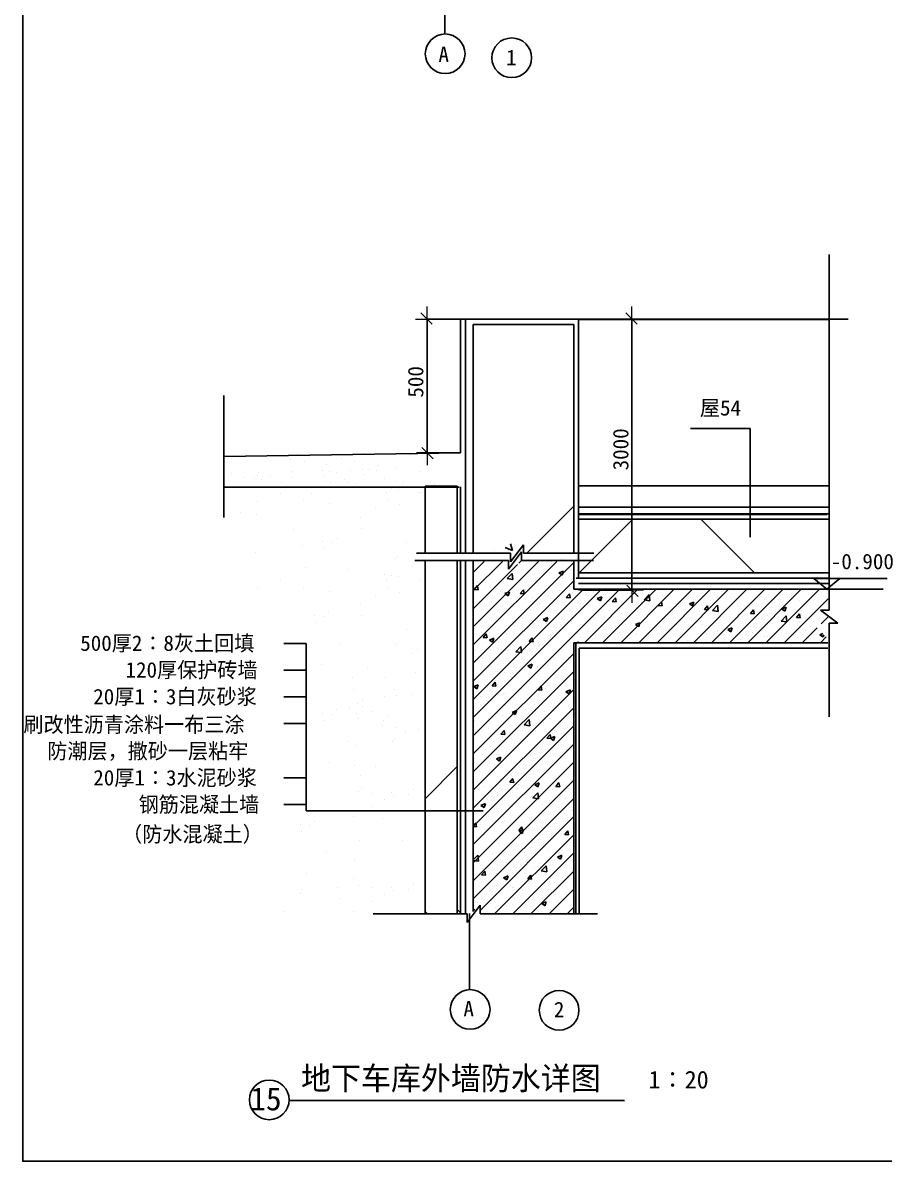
# Model space of a CAD drawing. Header units: metres. Extents: x -2931 to 37021, y -14020 to 40187.
# Drawn here: x -2931 to 21418, y -14020 to 18167 of the extents above; entities that cross this region are included whole.
import ezdxf

# ---------------------------------------------------------------- set-up
doc = ezdxf.new("R2010")
doc.units = ezdxf.units.M
for name, color, linetype in [('HOUSE', 2, 'Continuous'), ('PUB_DIM', 3, 'Continuous'), ('TL', 7, 'Continuous'), ('WALK', 7, 'Continuous'), ('WALL', 5, 'Continuous')]:
    doc.layers.add(name, color=color, linetype=linetype)

# ---------------------------------------------------------------- blocks, each defined once
blk = doc.blocks.new('_ARCHTICK')
at = {"lineweight": 15}
for p, q in [((0, 1.64), (0, -1.5)), ((-1.71, 0), (1.78, 0))]:
    blk.add_line(p, q, dxfattribs=at)
at = {"color": 0, "linetype": 'ByBlock'}
blk.add_lwpolyline([(-0.72, -0.75), (0.88, 0.86)], dxfattribs=at)

msp = doc.modelspace()

# ---------------------------------------------------------------- hatches: boundary and pattern name
at = {"layer": 'WALL'}
h = msp.add_hatch(dxfattribs=at)
h.set_pattern_fill('AN31C', scale=1813.32)
h.set_pattern_definition([(45, (0, 0), (-4071, 4071), [])])
h.paths.add_polyline_path([(12643.96, 5050.8), (12643.96, 9634.36), (9803.09, 9634.36), (9803.09, 5050.8), (9803.09, 3161.93), (10892.41, 3161.93), (11194.63, 3041.04), (10892.41, 3282.82), (11255.07, 3161.93), (12643.96, 3161.93)])
h = msp.add_hatch(dxfattribs=at)
h.set_pattern_fill('ANSI31', scale=2720)
h.paths.add_polyline_path([(9349.76, 2935.26), (8443.1, 2935.26), (8443.1, -1299.03), (8443.1, -4117.98), (9349.76, -4117.98), (9349.76, 110.58)])
h.paths.add_polyline_path([(9349.76, 5033.3), (8443.1, 5033.3), (8443.1, 3161.93), (9349.76, 3161.93)])
h.paths.add_polyline_path([(9349.76, -4117.98), (8443.1, -4117.98), (8443.1, -6962.5), (8497.92, -7017.32), (9349.76, -7017.32)])
h = msp.add_hatch(dxfattribs=at)
h.set_pattern_fill('AR-CONC', scale=105.78)
h.paths.add_polyline_path([(19829.19, 4469.03), (19829.19, 5073.47), (12781.29, 5073.47), (12781.29, 4469.03)])
h = msp.add_hatch(dxfattribs=at)
h.set_pattern_fill('AR-SAND', scale=105.78)
h.paths.add_polyline_path([(19829.19, 4469.03), (12781.29, 4469.03), (12781.29, 4280.14), (19829.19, 4280.14)])
h.paths.add_polyline_path([(19829.19, 4280.14), (12781.29, 4280.14), (12781.29, 4129.03), (19829.19, 4129.03)])
h.paths.add_polyline_path([(19829.19, 2617.93), (12781.29, 2617.93), (12781.29, 2466.82), (19829.19, 2466.82)])
h.paths.add_polyline_path([(19829.19, 2466.82), (12781.29, 2466.82), (12781.29, 2315.71), (19829.19, 2315.71)])
h = msp.add_hatch(dxfattribs=at)
h.set_pattern_fill('ANSI37', scale=2267)
h.paths.add_polyline_path([(19829.19, 2617.93), (19829.19, 4129.03), (12781.29, 4129.03), (12781.29, 2617.93)])

# ---------------------------------------------------------------- linework, layer by layer
for p, q in [((9000.89, 19989.47), (9000.89, 17863.85)), ((9445.49, 9789.34), (20399.98, 9789.34)), ((9445.49, 6011.59), (9445.49, 9789.34)), ((12781.29, 9789.34), (12781.29, 5065.91)), ((12632.04, 9175.04), (12632.04, 9175.04)), ((4639.66, 5814.53), (4639.66, 5814.53)), ((4826.9, 5957.37), (4826.9, 5957.37)), ((5597.56, 5942.26), (5597.56, 5942.26)), ((6064.03, 5834.33), (6064.03, 5834.33)), ((6730.89, 5987.59), (6730.89, 5987.59)), ((8015.32, 5957.37), (8015.32, 5957.37)), ((4659.58, 5486.75), (4659.58, 5486.75)), ((5032.93, 5762.75), (5032.93, 5762.75)), ((5540.1, 5501.44), (5540.1, 5501.44)), ((5647.18, 5681.88), (5647.18, 5681.88)), ((5736.83, 5480.54), (5736.83, 5480.54)), ((6334.97, 5517.37), (6334.97, 5517.37)), ((6438.25, 5775.24), (6438.25, 5775.24)), ((6673.43, 5546.78), (6673.43, 5546.78)), ((6870.15, 5525.88), (6870.15, 5525.88)), ((7066.7, 5495), (7066.7, 5495)), ((7121.87, 5645.75), (7121.87, 5645.75)), ((7604.53, 5593.24), (7604.53, 5593.24)), ((8312.69, 5492.15), (8312.69, 5492.15)), ((2954.8, 5419.73), (2954.8, 5419.73)), ((3303.78, 5309.3), (3303.78, 5309.3)), ((3613.57, 5283.52), (3613.57, 5283.52)), ((3707.59, 5372.3), (3707.59, 5372.3)), ((3745.4, 5458.54), (3745.4, 5458.54)), ((3814.89, 5263.19), (3814.89, 5263.19)), ((4077.92, 5379.11), (4077.92, 5379.11)), ((4381.18, 5167.12), (4381.18, 5167.12)), ((4692.17, 5298.24), (4692.17, 5298.24)), ((5597.56, 5352.93), (5597.56, 5352.93)), ((5654.23, 5210), (5654.23, 5210)), ((5780.93, 5172.92), (5780.93, 5172.92)), ((5933.37, 5449.67), (5933.37, 5449.67)), ((6149.65, 5249.87), (6149.65, 5249.87)), ((6280.33, 5166.51), (6280.33, 5166.51)), ((6730.89, 5398.27), (6730.89, 5398.27)), ((7282.97, 5295.2), (7282.97, 5295.2)), ((7631.95, 5184.77), (7631.95, 5184.77)), ((7833.27, 5164.44), (7833.27, 5164.44)), ((4340.74, 4856.93), (4340.74, 4856.93)), ((5228.1, 4857.98), (5228.1, 4857.98)), ((6498.62, 5139.44), (6498.62, 5139.44)), ((7306.58, 5031.4), (7306.58, 5031.4)), ((7364.04, 4882.89), (7364.04, 4882.89)), ((7503.3, 5010.5), (7503.3, 5010.5)), ((7699.85, 4979.63), (7699.85, 4979.63)), ((7782.16, 5117.45), (7782.16, 5117.45)), ((8251.39, 4883.95), (8251.39, 4883.95)), ((8314.1, 4898.76), (8314.1, 4898.76)), ((9349.76, 5065.91), (8443.1, 5065.91)), ((8709.53, 5112.12), (8709.53, 5112.12)), ((3697.81, 4635.79), (3697.81, 4635.79)), ((5014.33, 4651.75), (5014.33, 4651.75)), ((5738.47, 4562.27), (5738.47, 4562.27)), ((7367.22, 4647.47), (7367.22, 4647.47)), ((7716.19, 4537.04), (7716.19, 4537.04)), ((3227.11, 4328.42), (3227.11, 4328.42)), ((3683.42, 4254.6), (3683.42, 4254.6)), ((6612.02, 4193.8), (6612.02, 4193.8)), ((7048.6, 4444.49), (7048.6, 4444.49)), ((6649.58, 3863.15), (6649.58, 3863.15)), ((4716.82, 3853.88), (4716.82, 3853.88)), ((5954.7, 3591.48), (5954.7, 3591.48)), ((4969.47, 3382.86), (4969.47, 3382.86)), ((5551.13, 3490.5), (5551.13, 3490.5)), ((5583.72, 3301.99), (5583.72, 3301.99)), ((5815.44, 3463.87), (5815.44, 3463.87)), ((7904.02, 3486.22), (7904.02, 3486.22)), ((10400.02, 3239.78), (10400.02, 3239.78)), ((10703.54, 3332.45), (10915.15, 3251.22)), ((10810.98, 3241.54), (10810.98, 3241.54)), ((11218.77, 3410.31), (10852.85, 2923.06)), ((10853.88, 3433.88), (10915.16, 3251.25)), ((11218.77, 3168.52), (11218.77, 3410.31)), ((3650.21, 3179.98), (3650.21, 3179.98)), ((7617.49, 3034.24), (7617.49, 3034.24)), ((7668.59, 3081.23), (7668.59, 3081.23)), ((8225.98, 2928.35), (8225.98, 2928.35)), ((11167.5, 3205.42), (10801.58, 2718.17)), ((10801.58, 2718.17), (10801.58, 2963.63)), ((10852.85, 2923.06), (10852.85, 3168.52)), ((11156.6, 3140.17), (11156.6, 3140.17)), ((11167.5, 2963.63), (11167.5, 3205.42)), ((12301.21, 2989.48), (12301.21, 2989.48)), ((12573.48, 2939), (12573.48, 2939)), ((5063.42, 2774.77), (5063.42, 2774.77)), ((6280.33, 2699.55), (6280.33, 2699.55)), ((8086.72, 2800.74), (8086.72, 2800.74)), ((12643.56, 2636.46), (12643.56, 2636.46)), ((4340.74, 2389.96), (4340.74, 2389.96)), ((7306.58, 2564.44), (7306.58, 2564.44)), ((7364.04, 2415.93), (7364.04, 2415.93)), ((7503.3, 2543.54), (7503.3, 2543.54)), ((7699.85, 2512.67), (7699.85, 2512.67)), ((8314.1, 2431.8), (8314.1, 2431.8)), ((3697.81, 2168.83), (3697.81, 2168.83)), ((5014.33, 2184.79), (5014.33, 2184.79)), ((5738.47, 2095.31), (5738.47, 2095.31)), ((7048.6, 1977.53), (7048.6, 1977.53)), ((7367.22, 2180.51), (7367.22, 2180.51)), ((7716.19, 2070.08), (7716.19, 2070.08)), ((20166.48, 2151.38), (19425.83, 2151.38)), ((19813.58, 2151.61), (19829.19, 2136)), ((19826.03, 2151.61), (21383.61, 2151.61)), ((6612.02, 1726.84), (6612.02, 1726.84)), ((5315.37, 1413.48), (5315.37, 1413.48)), ((5579.68, 1386.84), (5579.68, 1386.84)), ((5718.94, 1514.46), (5718.94, 1514.46)), ((6649.58, 1396.19), (6649.58, 1396.19)), ((19860.86, 1561.7), (19619.07, 1561.7)), ((19619.07, 1561.7), (20106.33, 1195.78)), ((5347.96, 1224.97), (5347.96, 1224.97)), ((7904.02, 1019.26), (7904.02, 1019.26)), ((20106.33, 1195.78), (19860.86, 1195.78)), ((6044.57, 622.53), (6044.57, 622.53)), ((7617.49, 567.28), (7617.49, 567.28)), ((7668.59, 614.27), (7668.59, 614.27)), ((8086.72, 333.78), (8086.72, 333.78)), ((8225.98, 461.39), (8225.98, 461.39)), ((19826.03, 640.51), (12701.54, 640.51)), ((12701.54, 640.51), (12701.54, -7017.32)), ((5063.42, 307.81), (5063.42, 307.81)), ((5502.71, 18.29), (5502.71, 18.29)), ((6812.84, -99.49), (6812.84, -99.49)), ((8181.09, -208.92), (8181.09, -208.92)), ((6376.26, -350.18), (6376.26, -350.18)), ((7334.7, -355.32), (7334.7, -355.32)), ((6413.82, -680.83), (6413.82, -680.83)), ((6677.38, -957.64), (6677.38, -957.64)), ((7293.81, -872.71), (7293.81, -872.71)), ((7573.4, -695.58), (7573.4, -695.58)), ((7621, -841.54), (7621, -841.54)), ((8057.38, -835.71), (8057.38, -835.71)), ((5950.07, -1256.51), (5950.07, -1256.51)), ((6306.62, -1216.37), (6306.62, -1216.37)), ((6538.12, -1085.25), (6538.12, -1085.25)), ((6683.61, -1162.92), (6683.61, -1162.92)), ((5546.5, -1357.49), (5546.5, -1357.49)), ((5579.09, -1546), (5579.09, -1546)), ((5810.81, -1384.12), (5810.81, -1384.12)), ((6506.8, -1369.48), (6506.8, -1369.48)), ((6554.39, -1515.44), (6554.39, -1515.44)), ((6920.87, -1297.24), (6920.87, -1297.24)), ((7260.8, -1565.64), (7260.8, -1565.64)), ((7400.06, -1438.03), (7400.06, -1438.03)), ((7250.51, -1695.11), (7250.51, -1695.11)), ((7643.78, -1746.88), (7643.78, -1746.88)), ((7889.5, -1897.92), (7889.5, -1897.92)), ((8258.03, -1827.75), (8258.03, -1827.75)), ((6275.7, -2148.44), (6275.7, -2148.44)), ((7525.81, -2151.4), (7525.81, -2151.4)), ((7570.88, -2100.9), (7570.88, -2100.9)), ((6508.78, -2254.74), (6508.78, -2254.74)), ((5733.84, -2752.68), (5733.84, -2752.68)), ((6459.2, -2825.29), (6459.2, -2825.29)), ((7043.97, -2870.45), (7043.97, -2870.45)), ((10211.59, -2821.69), (10211.59, -2821.69)), ((6607.39, -3121.15), (6607.39, -3121.15)), ((8426.3, -3059.17), (8426.3, -3059.17)), ((6644.95, -3451.8), (6644.95, -3451.8)), ((8122.74, -3520.19), (8122.74, -3520.19)), ((6553.89, -3559.63), (6553.89, -3559.63)), ((6947.16, -3611.4), (6947.16, -3611.4)), ((7279.29, -3789.89), (7279.29, -3789.89)), ((7478.22, -3607.21), (7478.22, -3607.21)), ((7561.41, -3692.27), (7561.41, -3692.27)), ((7983.48, -3647.8), (7983.48, -3647.8)), ((9842.28, -3567.56), (9842.28, -3567.56)), ((6960.68, -3992.87), (6960.68, -3992.87)), ((4910.89, -4503.7), (4910.89, -4503.7)), ((5314.46, -4402.72), (5314.46, -4402.72)), ((6411.61, -4281.11), (6411.61, -4281.11)), ((7231.46, -4336.9), (7231.46, -4336.9)), ((4943.48, -4692.2), (4943.48, -4692.2)), ((5175.2, -4530.33), (5175.2, -4530.33)), ((6574.14, -4939.22), (6574.14, -4939.22)), ((7816.09, -4951.15), (7816.09, -4951.15)), ((5640.09, -5294.64), (5640.09, -5294.64)), ((6459.2, -5502), (6459.2, -5502)), ((5098.23, -5898.88), (5098.23, -5898.88)), ((6408.37, -6016.66), (6408.37, -6016.66)), ((4960.18, -6350.48), (4960.18, -6350.48)), ((5971.78, -6267.35), (5971.78, -6267.35)), ((6553.89, -6236.33), (6553.89, -6236.33)), ((6947.16, -6288.11), (6947.16, -6288.11)), ((7478.22, -6283.91), (7478.22, -6283.91)), ((7561.41, -6368.98), (7561.41, -6368.98)), ((7983.48, -6324.51), (7983.48, -6324.51)), ((8122.74, -6196.9), (8122.74, -6196.9)), ((4926.4, -6462.33), (4926.4, -6462.33)), ((6009.34, -6598), (6009.34, -6598)), ((6960.68, -6669.58), (6960.68, -6669.58)), ((7279.29, -6466.6), (7279.29, -6466.6)), ((4478.85, -6967.08), (4478.85, -6967.08)), ((6411.61, -6957.81), (6411.61, -6957.81)), ((7231.46, -7013.6), (7231.46, -7013.6)), ((8443.1, -6962.5), (8497.92, -7017.32)), ((9349.76, -6907.5), (9459.58, -7017.32)), ((9995.43, -6781.29), (9629.52, -7268.55)), ((9629.52, -7268.55), (9629.52, -7023.08)), ((9698.98, -7017.32), (9698.98, -9142.94)), ((9803.09, -6880), (9849.22, -6926.13)), ((9995.43, -7023.08), (9995.43, -6781.29)), ((4603.55, -12300.42), (14081.46, -12300.42))]:
    msp.add_line(p, q)
msp.add_lwpolyline([(-2930.63, 40187.21), (37020.96, 40187.21), (37020.96, -14020.28), (-2930.63, -14020.28)], close=True)
for centre in [(9008.46, 17289.79), (10888.95, 17177.17), (9714.29, -9729.72), (12229.03, -9753.76), (4036.23, -12285.14)]:
    msp.add_circle(centre, 561.24)
at = {"layer": 'HOUSE'}
for p, q in [((9581.52, 9789.34), (12781.29, 9789.34)), ((12781.29, 9789.34), (12781.29, 5050.8)), ((9803.09, 9634.36), (12643.96, 9634.36)), ((12781.29, 5073.47), (19829.19, 5073.47)), ((12781.29, 5050.8), (12781.29, 3161.93)), ((12781.29, 4469.03), (19829.19, 4469.03)), ((12781.29, 4280.14), (19829.19, 4280.14)), ((12781.29, 4129.03), (19829.19, 4129.03)), ((12781.29, 2617.93), (19829.19, 2617.93)), ((12781.29, 2466.82), (19829.19, 2466.82)), ((12781.29, 2315.71), (19829.19, 2315.71)), ((12643.96, 640.51), (12643.96, -3411.36)), ((12795.07, 489.4), (12795.07, -3562.47)), ((12643.96, -3411.36), (12643.96, -3411.36)), ((12795.07, -3562.47), (12795.07, -3562.47))]:
    msp.add_line(p, q, dxfattribs=at)
at = {"layer": 'PUB_DIM'}
for p, q in [((19796.15, 2151.38), (19425.83, 2452.3)), ((19425.83, 2452.3), (21497.41, 2452.3)), ((20166.48, 2452.3), (19796.15, 2151.38))]:
    msp.add_line(p, q, dxfattribs=at)
at = {"layer": 'TL'}
for p, q in [((19860.86, 11612.79), (19860.86, 1561.7)), ((9581.52, 5050.8), (9581.52, 9789.34)), ((9803.09, 5050.8), (9803.09, 9634.36)), ((12643.96, 5050.8), (12643.96, 9634.36)), ((9445.49, 6011.59), (2756.4, 5908.09)), ((9403.73, 5033.3), (2756.4, 5033.3)), ((8443.1, 3161.93), (8443.1, 5065.91)), ((9349.76, 3161.93), (9349.76, 5065.91)), ((9444.82, 3161.93), (9444.82, 5050.8)), ((9581.52, 3161.93), (9581.52, 5050.8)), ((9803.09, 3161.93), (9803.09, 5050.8)), ((12643.96, 3161.93), (12643.96, 5050.8)), ((10801.58, 2963.63), (8146.97, 2963.63)), ((10852.85, 3168.52), (8198.24, 3168.52)), ((8443.1, -1299.03), (8443.1, 2935.26)), ((9349.76, -1299.03), (9349.76, 2935.26)), ((9444.82, -1299.03), (9444.82, 2935.26)), ((9581.52, -1299.03), (9581.52, 2935.26)), ((9803.09, -1245.75), (9803.09, 2935.26)), ((13203.19, 2963.63), (11167.5, 2963.63)), ((13208.49, 3168.52), (11218.77, 3168.52)), ((12643.96, 2151.61), (12643.96, 2935.26)), ((12643.96, 2151.61), (19826.03, 2151.61)), ((19860.86, 1195.78), (19860.86, -1458.82)), ((4452.26, 619.85), (5082.55, 619.85)), ((5082.55, 619.85), (5082.55, -4117.98)), ((12643.96, 640.51), (19826.03, 640.51)), ((12795.07, 489.4), (19826.03, 489.4)), ((8443.1, -7017.32), (8443.1, 110.58)), ((9349.76, -7017.32), (9349.76, 110.58)), ((9444.82, -7017.32), (9444.82, 110.58)), ((9581.52, -7017.32), (9581.52, 110.58)), ((9803.09, -6964.04), (9803.09, 216.11)), ((4452.26, -135.7), (5082.55, -135.7)), ((4452.26, -891.25), (5082.55, -891.25)), ((9803.09, -3767.32), (9803.09, -745.12)), ((4452.26, -1646.8), (5082.55, -1646.8)), ((4452.26, -3176.9), (5082.55, -3178.54)), ((12643.96, -7017.32), (12643.96, -3411.36)), ((12795.07, -7017.32), (12795.07, -3562.47)), ((4452.26, -3934.09), (5082.55, -3934.09)), ((5082.55, -4117.98), (10084.42, -4117.98)), ((9629.52, -7023.08), (6974.91, -7023.08)), ((13311.76, -7023.08), (9995.43, -7023.08))]:
    msp.add_line(p, q, dxfattribs=at)
at = {"layer": 'WALK'}
for p, q in [((12773.48, 9778.4), (19829.19, 9778.4)), ((2756.4, 7629.3), (2756.4, 4184))]:
    msp.add_line(p, q, dxfattribs=at)
at = {"layer": 'WALL'}
for p, q in [((9445.49, 9789.34), (8492.72, 9789.34)), ((8495.22, 9789.34), (8495.22, 6011.59)), ((12781.29, 9789.34), (14291.28, 9789.34)), ((14288.78, 9789.34), (14288.78, 2125.79)), ((17627.96, 6696.88), (15945.05, 6696.88)), ((17627.96, 3624.2), (17627.96, 6696.88)), ((9445.49, 6011.59), (8492.72, 6011.59)), ((12781.29, 5073.47), (12781.29, 2466.82)), ((19800.72, 4265.63), (12781.29, 4265.63)), ((9803.09, 2627.09), (10111.26, 2935.26)), ((9803.09, 2114.21), (10624.14, 2935.26)), ((9803.09, 1088.44), (11649.91, 2935.26)), ((9803.09, 575.56), (12162.8, 2935.26)), ((9803.09, 62.67), (12643.96, 2903.54)), ((11087.07, 2885.31), (11155.21, 2953.44)), ((12781.29, 2466.82), (12781.29, 2935.26)), ((9803.09, 1601.32), (11056.34, 2854.58)), ((9852.48, 2684.45), (9852.48, 2684.45)), ((9871.12, 2717.97), (9871.12, 2717.97)), ((10760.85, 2452.08), (10902.08, 2599.28)), ((10794.29, 2820.41), (10794.29, 2820.41)), ((10922.2, 2425.93), (10902.17, 2598.14)), ((11945.53, 2628.48), (11945.53, 2628.48)), ((12222.54, 2615.32), (12349.51, 2664.06)), ((12222.54, 2615.32), (12312.74, 2554.48)), ((12312.84, 2553.12), (12349.6, 2662.7)), ((12399.47, 2688.24), (12399.47, 2688.24)), ((9803.09, -450.21), (12643.96, 2390.66)), ((10113.56, 2387.3), (10113.56, 2387.3)), ((10760.85, 2452.08), (10922.12, 2427.07)), ((10800.32, 2477.71), (10800.32, 2477.71)), ((11621.15, 2264.91), (11621.15, 2264.91)), ((11703.27, 2344.44), (11703.27, 2344.44)), ((12619.19, 2460.53), (12619.19, 2460.53)), ((19829.19, 2466.82), (12707.05, 2462.67)), ((9803.09, -963.1), (12917.8, 2151.61)), ((9803.09, -1475.98), (13430.68, 2151.61)), ((9803.09, -1988.87), (13943.56, 2151.61)), ((9830.43, 2080.81), (9830.43, 2080.81)), ((9830.53, 2148.68), (9917.94, 2252.86)), ((9830.53, 2148.68), (9938.91, 2139.19)), ((9939.01, 2137.83), (9918.04, 2251.49)), ((10297.59, 2191.21), (10297.59, 2191.21)), ((10563.65, 2083.39), (10563.65, 2083.39)), ((10679.92, 1947.64), (10679.92, 1947.64)), ((10698.95, 2030.47), (10825.92, 2079.2)), ((10698.95, 2030.47), (10789.15, 1969.63)), ((10772.24, 2216.76), (10772.24, 2216.76)), ((10789.24, 1968.27), (10826.01, 2077.85)), ((11131.15, 2034.89), (11218.57, 2139.07)), ((11131.15, 2034.89), (11239.53, 2025.41)), ((11239.63, 2024.04), (11218.66, 2137.7)), ((11265.58, 2150.31), (11265.58, 2150.31)), ((11922.44, 1973.05), (11922.44, 1973.05)), ((12233.57, 2109.41), (12233.57, 2109.41)), ((12431.77, 1921.1), (12519.19, 2025.28)), ((12540.25, 1910.25), (12519.28, 2023.91)), ((12609.21, 2063.46), (12609.21, 2063.46)), ((12698.24, 2151.61), (12857.37, 2126.93)), ((12857.45, 2125.79), (12854.45, 2151.61)), ((12857.45, 2125.79), (14291.28, 2125.79)), ((12945.35, 640.51), (14456.45, 2151.61)), ((13201.56, 2068.51), (13201.56, 2068.51)), ((13304.93, 1885.24), (13431.89, 1933.98)), ((13395.22, 1823.04), (13431.99, 1932.62)), ((13458.23, 640.51), (14969.33, 2151.61)), ((13538.95, 1992.84), (13538.95, 1992.84)), ((13971.12, 640.51), (15482.22, 2151.61)), ((14169.55, 2027.61), (14169.55, 2027.61)), ((14469.98, 2120.52), (14469.98, 2120.52)), ((14484, 640.51), (15995.1, 2151.61)), ((14631.34, 1851.8), (14772.58, 1999)), ((14792.7, 1825.65), (14772.66, 1997.86)), ((14996.89, 640.51), (16507.99, 2151.61)), ((15137.54, 1986.71), (15137.54, 1986.71)), ((15509.77, 640.51), (17020.87, 2151.61)), ((16022.66, 640.51), (17533.76, 2151.61)), ((16105.53, 1945.81), (16105.53, 1945.81)), ((16535.54, 640.51), (18046.64, 2151.61)), ((16704, 1950.16), (16704, 1950.16)), ((16833.8, 2090.58), (16833.8, 2090.58)), ((17048.42, 640.51), (18559.52, 2151.61)), ((17561.31, 640.51), (19072.41, 2151.61)), ((17849.2, 2100.93), (17849.2, 2100.93)), ((18074.19, 640.51), (19585.29, 2151.61)), ((18152.61, 2012.68), (18152.61, 2012.68)), ((19094.42, 2148.63), (19094.42, 2148.63)), ((19383.3, 2055.48), (19383.3, 2055.48)), ((10323.29, 1762.52), (10323.29, 1762.52)), ((10750.19, 1613.12), (10750.19, 1613.12)), ((11468.5, 1913.29), (11468.5, 1913.29)), ((11647.91, 1906.74), (11647.91, 1906.74)), ((11681.22, 1740.8), (11681.22, 1740.8)), ((12431.77, 1921.1), (12540.16, 1911.62)), ((12597.14, 1856.88), (12597.14, 1856.88)), ((12615.91, 1865.84), (12615.91, 1865.84)), ((13304.93, 1885.24), (13395.13, 1824.4)), ((13583.9, 1824.94), (13583.9, 1824.94)), ((13732.39, 1807.31), (13819.81, 1911.49)), ((13732.39, 1807.31), (13840.78, 1797.83)), ((13840.87, 1796.46), (13819.91, 1910.12)), ((14418.09, 1649.21), (14418.09, 1649.21)), ((14551.89, 1784.04), (14551.89, 1784.04)), ((14631.34, 1851.8), (14792.62, 1826.79)), ((14718.79, 1727.54), (14718.79, 1727.54)), ((15033.02, 1693.52), (15120.43, 1797.7)), ((15033.02, 1693.52), (15141.4, 1684.04)), ((15141.5, 1682.67), (15120.53, 1796.33)), ((15363.85, 1632.96), (15363.85, 1632.96)), ((15519.88, 1743.14), (15519.88, 1743.14)), ((15563.29, 1799.98), (15563.29, 1799.98)), ((15776.29, 1909.06), (15776.29, 1909.06)), ((15910.9, 1740.02), (16037.87, 1788.76)), ((15910.9, 1740.02), (16001.1, 1679.18)), ((16001.19, 1677.82), (16037.96, 1787.39)), ((16017.24, 1859.75), (16017.24, 1859.75)), ((16305.66, 1768.91), (16305.66, 1768.91)), ((16333.64, 1579.73), (16421.06, 1683.91)), ((16442.12, 1568.88), (16421.15, 1682.54)), ((16487.87, 1702.24), (16487.87, 1702.24)), ((16566.59, 1551.66), (16707.83, 1698.86)), ((16727.95, 1525.51), (16707.91, 1697.72)), ((17073.53, 1904.92), (17073.53, 1904.92)), ((17236.69, 1896.59), (17236.69, 1896.59)), ((17268.3, 1692.44), (17268.3, 1692.44)), ((17455.86, 1661.34), (17455.86, 1661.34)), ((18041.52, 1864.02), (18041.52, 1864.02)), ((18325.8, 1873.96), (18325.8, 1873.96)), ((18423.85, 1620.44), (18423.85, 1620.44)), ((18516.88, 1594.79), (18643.84, 1643.53)), ((18587.08, 640.51), (19829.19, 1882.62)), ((18607.17, 1532.59), (18643.94, 1642.17)), ((19009.51, 1823.12), (19009.51, 1823.12)), ((19658.08, 1686.68), (19658.08, 1686.68)), ((9808.38, 1477.16), (9808.38, 1477.16)), ((11781.33, 1300.39), (11908.3, 1349.13)), ((11781.34, 1300.39), (11871.53, 1239.55)), ((11871.63, 1238.19), (11908.39, 1347.77)), ((12132.18, 1348.27), (12132.18, 1348.27)), ((12603.78, 1364.49), (12603.78, 1364.49)), ((13277.38, 1499.04), (13277.38, 1499.04)), ((13516.9, 1389.2), (13516.9, 1389.2)), ((13661.29, 1546.02), (13661.29, 1546.02)), ((13731.33, 1558.8), (13731.33, 1558.8)), ((14447.93, 1516.87), (14447.93, 1516.87)), ((15153.29, 1329.39), (15153.29, 1329.39)), ((16210.79, 1510.92), (16210.79, 1510.92)), ((16333.64, 1579.73), (16442.02, 1570.25)), ((16566.59, 1551.66), (16727.86, 1526.65)), ((17214.64, 1292.95), (17214.64, 1292.95)), ((17372.17, 1385.73), (17372.17, 1385.73)), ((17634.26, 1465.94), (17721.68, 1570.12)), ((17634.26, 1465.94), (17742.64, 1456.46)), ((17742.74, 1455.09), (17721.77, 1568.75)), ((17826.12, 1445.5), (17826.12, 1445.5)), ((18130.56, 1409.04), (18130.56, 1409.04)), ((18501.84, 1251.52), (18643.08, 1398.72)), ((18512.88, 1535.91), (18512.88, 1535.91)), ((18516.88, 1594.79), (18607.08, 1533.95)), ((18663.2, 1225.37), (18643.16, 1397.58)), ((18934.88, 1352.15), (19022.3, 1456.33)), ((18934.88, 1352.15), (19043.27, 1342.67)), ((19043.36, 1341.3), (19022.4, 1454.96)), ((19072.37, 1544.99), (19072.37, 1544.99)), ((19391.84, 1579.54), (19391.84, 1579.54)), ((19637.31, 1177.86), (19857.27, 1397.82)), ((9846.26, 1047.32), (9846.26, 1047.32)), ((9936.83, 1269.48), (9936.83, 1269.48)), ((10488.78, 1001.45), (10488.78, 1001.45)), ((10728.14, 1009.48), (10728.14, 1009.48)), ((10904.82, 1228.58), (10904.82, 1228.58)), ((10991.47, 1198.09), (10991.47, 1198.09)), ((11445.41, 1257.85), (11445.41, 1257.85)), ((11546.28, 1182.97), (11546.28, 1182.97)), ((11659.17, 1137.15), (11659.17, 1137.15)), ((11872.81, 1187.69), (11872.81, 1187.69)), ((12575.09, 1253.24), (12575.09, 1253.24)), ((12840.8, 1146.79), (12840.8, 1146.79)), ((13038.28, 966.35), (13038.28, 966.35)), ((13808.79, 1105.89), (13808.79, 1105.89)), ((14095.79, 1147.87), (14095.79, 1147.87)), ((14387.31, 1155.17), (14514.28, 1203.9)), ((14387.31, 1155.17), (14477.51, 1094.33)), ((14477.6, 1092.97), (14514.37, 1202.54)), ((14776.78, 1064.99), (14776.78, 1064.99)), ((15086.26, 1084.79), (15086.26, 1084.79)), ((15341.8, 1029.32), (15341.8, 1029.32)), ((15540.21, 1144.55), (15540.21, 1144.55)), ((15744.77, 1024.09), (15744.77, 1024.09)), ((16226.97, 1234.97), (16226.97, 1234.97)), ((16283.61, 1165.27), (16283.61, 1165.27)), ((16712.76, 983.19), (16712.76, 983.19)), ((16993.29, 1009.94), (17120.25, 1058.68)), ((16993.29, 1009.94), (17083.49, 949.1)), ((17083.58, 947.74), (17120.34, 1057.32)), ((17960.82, 1057.86), (17960.82, 1057.86)), ((18501.84, 1251.53), (18663.11, 1226.51)), ((19018.32, 1239.38), (19018.32, 1239.38)), ((19099.96, 640.51), (19518.66, 1059.21)), ((19181.05, 971.49), (19181.05, 971.49)), ((10082.13, 784.71), (10169.55, 888.89)), ((10082.13, 784.71), (10190.51, 775.23)), ((10190.61, 773.87), (10169.64, 887.53)), ((10257.74, 715.54), (10384.71, 764.28)), ((10257.74, 715.54), (10347.94, 654.7)), ((10348.03, 653.34), (10384.8, 762.92)), ((11382.75, 670.92), (11470.17, 775.1)), ((11382.75, 670.92), (11491.13, 661.44)), ((11491.23, 660.08), (11470.26, 773.74)), ((11980.78, 784.83), (11980.78, 784.83)), ((12553.04, 649.6), (12553.04, 649.6)), ((12753.33, 640.51), (12770.79, 661.31)), ((12774.47, 640.51), (12770.88, 659.95)), ((12800.35, 783.84), (12800.35, 783.84)), ((13254.3, 843.61), (13254.3, 843.61)), ((13494.85, 785.55), (13494.85, 785.55)), ((13941.06, 934.02), (13941.06, 934.02)), ((14425.88, 913.23), (14425.88, 913.23)), ((15845.81, 694.81), (15845.81, 694.81)), ((16895.14, 670.54), (16895.14, 670.54)), ((16903.32, 876.33), (16903.32, 876.33)), ((17192.59, 689.31), (17192.59, 689.31)), ((17349.09, 730.3), (17349.09, 730.3)), ((17680.75, 942.29), (17680.75, 942.29)), ((18035.85, 820.72), (18035.85, 820.72)), ((18108.51, 805.39), (18108.51, 805.39)), ((18648.74, 901.39), (18648.74, 901.39)), ((19050.32, 941.35), (19050.32, 941.35)), ((19599.26, 864.72), (19681.38, 896.24)), ((19599.26, 864.72), (19689.46, 803.88)), ((19612.85, 640.51), (19774.91, 802.57)), ((19616.74, 860.49), (19616.74, 860.49)), ((19689.55, 802.51), (19711.04, 866.54)), ((9803.09, -2501.75), (12643.96, 339.12)), ((9865.77, 421.78), (9865.77, 421.78)), ((10514.44, 482.9), (10514.44, 482.9)), ((10706.09, 405.83), (10706.09, 405.83)), ((10923.28, 603.3), (10923.28, 603.3)), ((10968.38, 542.66), (10968.38, 542.66)), ((11001.25, 385.55), (11142.49, 532.75)), ((11001.25, 385.55), (11162.52, 360.54)), ((11162.61, 359.4), (11142.57, 531.61)), ((11637.12, 533.51), (11637.12, 533.51)), ((11655.15, 633.07), (11655.15, 633.07)), ((9966.04, 99.31), (9966.04, 99.31)), ((10551.7, 301.99), (10551.7, 301.99)), ((10934.04, 58.41), (10934.04, 58.41)), ((11340.13, -14.54), (11467.09, 34.2)), ((11430.42, -76.74), (11467.18, 32.84)), ((11519.69, 261.09), (11519.69, 261.09)), ((11902.03, 17.51), (11902.03, 17.51)), ((12323.32, 68.65), (12323.32, 68.65)), ((12487.68, 220.19), (12487.68, 220.19)), ((12530.99, 45.95), (12530.99, 45.95)), ((9803.09, -3014.63), (12643.96, -173.77)), ((10037.41, -232.3), (10037.41, -232.3)), ((10491.36, -172.54), (10491.36, -172.54)), ((10558.3, -212.8), (10558.3, -212.8)), ((10684.04, -197.81), (10684.04, -197.81)), ((11178.12, -82.12), (11178.12, -82.12)), ((11340.13, -14.54), (11430.33, -75.38)), ((11615.07, -70.13), (11615.07, -70.13)), ((11615.8, -31.28), (11615.8, -31.28)), ((9816.53, -599.39), (9943.5, -550.65)), ((9816.53, -599.39), (9906.73, -660.23)), ((9906.82, -661.59), (9943.59, -552.01)), ((10190.94, -619.74), (10190.94, -619.74)), ((10333.73, -579.25), (10421.15, -475.07)), ((10333.73, -579.25), (10442.11, -588.74)), ((10442.21, -590.1), (10421.24, -476.44)), ((11634.35, -693.04), (11721.77, -588.86)), ((11742.83, -703.89), (11721.86, -590.23)), ((12300.24, -586.78), (12300.24, -586.78)), ((12508.94, -557.69), (12508.94, -557.69)), ((9803.09, -3527.52), (12643.96, -686.65)), ((10014.33, -887.73), (10014.33, -887.73)), ((10661.99, -801.45), (10661.99, -801.45)), ((10701.09, -797.32), (10701.09, -797.32)), ((11158.93, -660.64), (11158.93, -660.64)), ((11593.02, -673.78), (11593.02, -673.78)), ((11634.35, -693.04), (11742.73, -702.53)), ((11846.29, -646.55), (11846.29, -646.55)), ((12126.92, -701.54), (12126.92, -701.54)), ((12422.51, -744.62), (12549.48, -695.88)), ((12422.51, -744.62), (12512.71, -805.46)), ((12512.8, -806.81), (12549.57, -697.24)), ((12598.44, -931.7), (12598.44, -931.7)), ((9803.09, -4040.4), (12643.96, -1199.54)), ((10898.92, -1329.47), (11025.88, -1280.73)), ((10989.21, -1391.67), (11025.97, -1282.09)), ((11540.93, -1113.22), (11540.93, -1113.22)), ((11570.97, -1277.42), (11570.97, -1277.42)), ((12486.89, -1161.33), (12486.89, -1161.33)), ((12509.97, -1211.56), (12509.97, -1211.56)), ((9837.82, -1546.34), (9837.82, -1546.34)), ((10224.06, -1512.51), (10224.06, -1512.51)), ((10483.43, -1294.74), (10483.43, -1294.74)), ((10639.94, -1405.1), (10639.94, -1405.1)), ((10805.81, -1587.24), (10805.81, -1587.24)), ((10898.92, -1329.47), (10989.12, -1390.31)), ((11241.66, -1680.97), (11382.9, -1533.78)), ((11369.26, -1361.74), (11369.26, -1361.74)), ((11403.01, -1707.12), (11382.98, -1534.91)), ((11823.21, -1301.98), (11823.21, -1301.98)), ((11975.43, -1511.36), (11975.43, -1511.36)), ((9803.09, -4553.29), (12643.96, -1712.42)), ((9860.43, -1874.41), (9860.43, -1874.41)), ((10220.16, -1789.91), (10220.16, -1789.91)), ((10585.33, -1943.22), (10672.75, -1839.04)), ((10693.81, -1954.06), (10672.84, -1840.4)), ((10917.93, -1692.89), (10917.93, -1692.89)), ((11188.15, -1830.81), (11188.15, -1830.81)), ((11241.66, -1680.97), (11402.93, -1705.99)), ((11548.92, -1881.06), (11548.92, -1881.06)), ((11773.8, -1628.14), (11773.8, -1628.14)), ((12032.94, -1926.76), (12032.94, -1926.76)), ((12156.14, -1871.71), (12156.14, -1871.71)), ((12464.84, -1764.98), (12464.84, -1764.98)), ((9803.09, -5066.17), (12643.96, -2225.3)), ((10585.33, -1943.22), (10693.71, -1952.7)), ((10617.89, -2008.74), (10617.89, -2008.74)), ((10892.23, -2076.94), (10892.23, -2076.94)), ((11346.18, -2017.17), (11346.18, -2017.17)), ((11885.95, -2057.01), (11973.37, -1952.83)), ((11885.95, -2057.01), (11994.34, -2066.49)), ((11994.43, -2067.86), (11973.46, -1954.19)), ((11981.3, -2059.54), (12108.27, -2010.81)), ((11981.3, -2059.54), (12071.5, -2120.38)), ((12071.59, -2121.74), (12108.36, -2012.17)), ((10445.05, -2508.96), (10445.05, -2508.96)), ((10552.95, -2508.99), (10552.95, -2508.99)), ((11413.04, -2549.86), (11413.04, -2549.86)), ((11526.87, -2484.7), (11526.87, -2484.7)), ((11610.45, -2327.47), (11610.45, -2327.47)), ((12442.79, -2368.62), (12442.79, -2368.62)), ((9803.09, -5579.06), (12643.96, -2738.19)), ((10415.2, -2792.13), (10415.2, -2792.13)), ((10457.71, -2644.4), (10584.68, -2595.66)), ((10457.71, -2644.4), (10547.91, -2705.24)), ((10548, -2706.59), (10584.77, -2597.02)), ((10595.84, -2612.38), (10595.84, -2612.38)), ((10869.15, -2732.37), (10869.15, -2732.37)), ((11555.91, -2641.95), (11555.91, -2641.95)), ((12381.03, -2590.76), (12381.03, -2590.76)), ((10573.79, -3216.02), (10573.79, -3216.02)), ((10836.93, -3307.18), (10924.35, -3203)), ((10945.41, -3318.03), (10924.44, -3204.37)), ((11504.82, -3088.35), (11504.82, -3088.35)), ((12224.09, -3206.38), (12224.09, -3206.38)), ((12420.74, -2972.26), (12420.74, -2972.26)), ((9803.09, -6091.94), (12643.96, -3251.07)), ((9938.17, -3507.33), (9938.17, -3507.33)), ((10091.93, -3435.56), (10091.93, -3435.56)), ((10392.12, -3447.56), (10392.12, -3447.56)), ((10836.93, -3307.18), (10945.31, -3316.67)), ((11059.92, -3476.46), (11059.92, -3476.46)), ((11078.88, -3357.15), (11078.88, -3357.15)), ((11535.59, -3409.41), (11535.59, -3409.41)), ((11540.09, -3374.47), (11667.06, -3325.74)), ((11540.09, -3374.47), (11630.29, -3435.31)), ((11630.38, -3436.67), (11667.15, -3327.09)), ((12027.91, -3517.36), (12027.91, -3517.36)), ((12137.55, -3420.97), (12224.97, -3316.79)), ((12137.55, -3420.97), (12245.94, -3430.46)), ((12246.03, -3431.82), (12225.06, -3318.16)), ((12593.09, -3227.89), (12593.09, -3227.89)), ((9803.09, -6604.83), (12643.96, -3763.96)), ((10474.27, -3679.14), (10474.27, -3679.14)), ((10478.08, -3590.93), (10478.08, -3590.93)), ((10551.74, -3819.67), (10551.74, -3819.67)), ((11442.26, -3720.04), (11442.26, -3720.04)), ((11482.07, -3747.5), (11623.31, -3600.3)), ((11482.07, -3747.5), (11643.34, -3772.51)), ((11482.77, -3691.99), (11482.77, -3691.99)), ((11643.42, -3773.65), (11623.39, -3601.44)), ((11970.09, -3807.56), (11970.09, -3807.56)), ((12201, -3861.81), (12201, -3861.81)), ((12398.69, -3575.9), (12398.69, -3575.9)), ((12410.25, -3760.93), (12410.25, -3760.93)), ((9855.08, -4170.6), (9855.08, -4170.6)), ((9915.09, -4162.76), (9915.09, -4162.76)), ((10016.5, -3959.33), (10143.47, -3910.59)), ((10016.5, -3959.33), (10106.7, -4020.17)), ((10106.79, -4021.52), (10143.56, -3911.95)), ((10601.85, -4072.34), (10601.85, -4072.34)), ((10912.58, -3989.08), (10912.58, -3989.08)), ((11747.06, -3921.57), (11747.06, -3921.57)), ((12376.64, -4179.55), (12376.64, -4179.55)), ((12622.48, -4104.55), (12643.96, -4096.3)), ((12622.48, -4104.55), (12643.96, -4119.04)), ((9803.09, -4539.27), (9875.33, -4453.18)), ((9896.38, -4568.2), (9875.42, -4454.54)), ((9999.48, -6928.23), (12643.96, -4276.84)), ((10529.69, -4423.31), (10529.69, -4423.31)), ((10699.16, -4398.19), (10699.16, -4398.19)), ((11460.72, -4295.63), (11460.72, -4295.63)), ((11667.15, -4439.09), (11667.15, -4439.09)), ((12410.74, -4486.59), (12410.74, -4486.59)), ((12635.14, -4479.99), (12635.14, -4479.99)), ((9803.09, -4558.69), (9896.29, -4566.84)), ((10124.82, -4787.54), (10124.82, -4787.54)), ((10416.37, -7017.32), (12643.96, -4789.73)), ((10547.6, -4805.18), (10547.6, -4805.18)), ((11088.53, -4671.15), (11175.95, -4566.97)), ((11088.53, -4671.15), (11196.91, -4680.63)), ((11098.88, -4689.4), (11225.85, -4640.67)), ((11098.88, -4689.4), (11189.08, -4750.24)), ((11197, -4682), (11176.04, -4568.33)), ((11189.17, -4751.6), (11225.94, -4642.02)), ((11270.03, -4636.77), (11270.03, -4636.77)), ((11605.11, -4623.66), (11605.11, -4623.66)), ((11723.97, -4577.01), (11723.97, -4577.01)), ((12354.59, -4783.19), (12354.59, -4783.19)), ((12389.15, -4784.94), (12476.57, -4680.76)), ((12389.15, -4784.94), (12497.54, -4794.42)), ((12497.63, -4795.79), (12476.66, -4682.12)), ((10507.64, -5026.95), (10507.64, -5026.95)), ((11438.67, -4899.28), (11438.67, -4899.28)), ((9803.09, -5497.36), (9928.47, -5366.69)), ((9948.58, -5540.04), (9928.54, -5367.83)), ((10346.04, -5324.79), (10346.04, -5324.79)), ((10793, -5351.96), (10793, -5351.96)), ((10929.25, -7017.32), (12643.96, -5302.61)), ((11246.94, -5292.2), (11246.94, -5292.2)), ((11314.04, -5365.69), (11314.04, -5365.69)), ((11933.71, -5201.79), (11933.71, -5201.79)), ((12181.27, -5419.48), (12308.23, -5370.74)), ((12181.27, -5419.48), (12271.47, -5480.32)), ((12271.55, -5481.68), (12308.32, -5372.1)), ((12282.03, -5406.58), (12282.03, -5406.58)), ((12332.54, -5386.83), (12332.54, -5386.83)), ((9803.09, -5516.35), (9948.5, -5538.9)), ((10485.59, -5630.6), (10485.59, -5630.6)), ((10728.38, -5568.36), (10728.38, -5568.36)), ((11416.62, -5502.92), (11416.62, -5502.92)), ((11530.24, -5705.6), (11530.24, -5705.6)), ((11696.37, -5609.26), (11696.37, -5609.26)), ((11722.48, -5814.03), (11863.72, -5666.83)), ((11883.83, -5840.18), (11863.79, -5667.97)), ((12587.74, -5524.08), (12587.74, -5524.08)), ((12601.88, -5766.21), (12601.88, -5766.21)), ((10039.51, -5921.32), (10126.93, -5817.14)), ((10039.51, -5921.32), (10147.89, -5930.81)), ((10147.98, -5932.17), (10127.02, -5818.51)), ((10315.97, -6067.16), (10315.97, -6067.16)), ((10472.74, -5887.13), (10472.74, -5887.13)), ((10657.68, -6004.33), (10784.64, -5955.59)), ((10657.68, -6004.33), (10747.87, -6065.17)), ((10747.96, -6066.53), (10784.73, -5956.95)), ((10769.91, -6007.4), (10769.91, -6007.4)), ((11340.13, -6035.11), (11427.55, -5930.93)), ((11340.13, -6035.11), (11448.51, -6044.6)), ((11394.57, -6106.56), (11394.57, -6106.56)), ((11448.6, -6045.96), (11427.64, -5932.3)), ((11442.14, -7017.32), (12643.96, -5815.49)), ((11456.68, -5916.98), (11456.68, -5916.98)), ((11722.48, -5814.03), (11883.75, -5839.04)), ((11964.74, -6103.75), (11964.74, -6103.75)), ((12310.49, -5990.48), (12310.49, -5990.48)), ((9985.28, -6246.51), (9985.28, -6246.51)), ((10463.54, -6234.24), (10463.54, -6234.24)), ((10907.24, -6285.27), (10907.24, -6285.27)), ((10953.27, -6287.41), (10953.27, -6287.41)), ((11921.26, -6328.31), (11921.26, -6328.31)), ((11955.02, -7017.32), (12643.96, -6328.38)), ((12578.8, -6421.64), (12578.8, -6421.64)), ((12640.75, -6148.9), (12643.96, -6145.08)), ((12640.75, -6148.9), (12643.96, -6149.18)), ((9849.73, -6466.79), (9849.73, -6466.79)), ((10292.89, -6722.59), (10292.89, -6722.59)), ((10979.65, -6632.18), (10979.65, -6632.18)), ((11372.52, -6710.21), (11372.52, -6710.21)), ((11740.06, -6734.41), (11867.03, -6685.67)), ((11740.06, -6734.41), (11830.26, -6795.25)), ((11830.34, -6796.61), (11867.11, -6687.03)), ((12124.85, -6481.41), (12124.85, -6481.41)), ((12288.44, -6594.12), (12288.44, -6594.12)), ((9838.94, -6782.35), (9838.94, -6782.35)), ((10441.5, -6837.88), (10441.5, -6837.88)), ((11599.76, -6919.85), (11599.76, -6919.85)), ((12467.9, -7017.32), (12643.96, -6841.26))]:
    msp.add_line(p, q, dxfattribs=at)

# ---------------------------------------------------------------- block references
at = {"layer": 'WALL', "xscale": 200, "yscale": 200, "zscale": 200}
for p, rotation in [((8495.22, 9789.34), 90), ((14288.78, 9789.34), 90), ((8495.22, 6011.59), 270), ((14288.78, 2125.79), 270)]:
    msp.add_blockref('_ARCHTICK', p, dxfattribs=dict(at, rotation=rotation))

# ---------------------------------------------------------------- texts
for s, height, p in [('A', 437, (8818.68, 17057.72)), ('A', 437, (9524.78, -9928.1)), ('地下车库外墙防水详图   ', 651.5, (4933.88, -11999.85)), ('1∶20', 500, (14756.01, -11963.94)), ('15', 651.5, (3499.76, -12581.86))]:
    msp.add_text(s, height=height).set_placement(p)
for s, p in [('500', (8390.89, 7568.39)), ('3000', (14187.04, 5511.9))]:
    msp.add_text(s, height=437, rotation=90).set_placement(p)
at = {"layer": 'HOUSE'}
msp.add_text('-0.900', height=437, dxfattribs=at).set_placement((19907.95, 2717.45))
at = {"layer": 'TL'}
for s, p in [('500厚2∶8灰土回填', (-1307.17, 408.59)), ('120厚保护砖墙', (-27.15, -346.96)), ('20厚1∶3白灰砂浆', (-939.7, -1102.51)), ('刷改性沥青涂料一布三涂', (-2912.36, -1891)), ('防潮层，撒砂一层粘牢', (-2236.84, -2640.37)), ('20厚1∶3水泥砂浆', (-938.15, -3395.47)), ('钢筋混凝土墙', (345.53, -4151.02)), ('（防水混凝土）', (-122.7, -4990.36))]:
    msp.add_text(s, height=437, dxfattribs=at).set_placement(p)
at = {"layer": 'WALK'}
for s, p in [('1', (10729.86, 16968.51)), ('2', (12081.24, -9950.25))]:
    msp.add_text(s, height=437, dxfattribs=at).set_placement(p)
at = {"layer": 'WALL'}
msp.add_text('屋54', height=437, dxfattribs=at).set_placement((16208.13, 7062.57))

doc.saveas('drawing.dxf')
